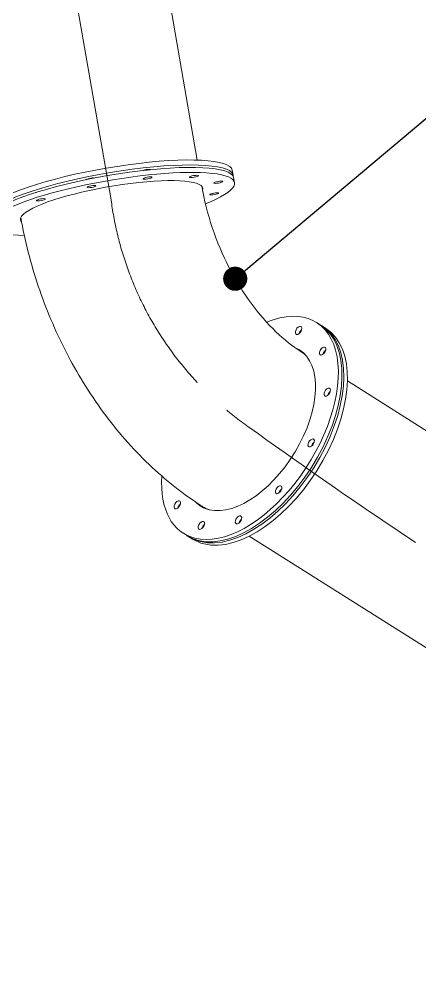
# Model space of a CAD drawing. Header units: inches. Extents: x -350577 to -266477, y -437959 to -377535.
# Drawn here: x -286831 to -286208, y -416727 to -415245 of the extents above; entities that cross this region are included whole.
import ezdxf

# ---------------------------------------------------------------- set-up
doc = ezdxf.new("R2010")
doc.units = ezdxf.units.IN
doc.header["$MEASUREMENT"] = 0
doc.linetypes.add('CENTER', pattern=[2, 1.25, -0.25, 0.25, -0.25])
doc.layers.add('CENTER       (itatec)', color=4, linetype='CENTER', lineweight=9)
doc.layers.add('ORGINAL (itatec)', color=3, linetype='Continuous', lineweight=9)
doc.styles.add('Geniso', font='geniso.shx', dxfattribs={"oblique": 15})
doc.dimstyles.new('scale 1b100', dxfattribs={"dimscale": 100, "dimtxt": 3, "dimasz": 2.5, "dimexe": 1, "dimexo": 1, "dimgap": 1, "dimtad": 1, "dimdec": 0, "dimzin": 0, "dimdsep": 46, "dimtxsty": 'Geniso', "dimcen": 0, "dimclrd": 1, "dimclre": 1, "dimclrt": 7, "dimadec": 0, "dimazin": 0, "dimtfac": 1, "dimtdec": 0, "dimtmove": 0, "dimatfit": 3, "dimfxl": 0.75, "dimtolj": 1, "dimtzin": 0, "dimarcsym": 0})

msp = doc.modelspace()

# ---------------------------------------------------------------- linework, layer by layer
at = {"layer": 'CENTER       (itatec)', "ltscale": 250}
msp.add_line((-286686.9, -415532), (-286966.5, -413924.9), dxfattribs=at)
msp.add_lwpolyline([(-285460.4, -416948.5), (-285460.4, -416662.2, 0.273113), (-285595.2, -416433.9, -0.029653), (-286472.2, -415879.6, -0.209082), (-286686.9, -415532)], format="xyb", dxfattribs=at)
at = {"layer": 'ORGINAL (itatec)', "extrusion": (-5.55112e-17, 0.816497, 0.57735)}
for p, q in [((-286554.1, -415463.9), (-286765.5, -414244.7)), ((-286499.6, -415479.6), (-286498.3, -415487.4)), ((-286497.6, -415491.2), (-286496.3, -415499)), ((-286368.8, -415716), (-286363.2, -415719.6)), ((-286360.4, -415721.4), (-286354.7, -415724.9)), ((-285806.8, -416131.6), (-286320.9, -415806.6)), ((-286575.6, -416043.2), (-286569.9, -416046.7)), ((-286567.1, -416048.5), (-286561.5, -416052.1)), ((-285959, -416372.5), (-286473.2, -416047.5))]:
    msp.add_line(p, q, dxfattribs=at)
at = {"layer": 'ORGINAL (itatec)'}
for centre, major_axis, ratio, start_param, end_param in [((-286690.3, -415512.7), (190.7, 33.1), 0.189196, 0, 2.772281), ((-286688.9, -415520.4), (190.7, 33.1), 0.189196, -0.05367, 2.772281), ((-286688.3, -415524.3), (190.7, 33.1), 0.189196, 0, 2.772281), ((-286686.9, -415532), (190.7, 33.1), 0.189196, -0.735643, 2.772281), ((-286686.9, -415532), (-190.7, -33.1), 0.189196, -0.369312, 0.747517), ((-286391.2, -415731.9), (-3.74, -5.92), 0.551644, -2.098445, -1.043148), ((-286472.2, -415879.6), (-76.7, -121.3), 0.551644, 0.1822, 3.240625), ((-286466.6, -415883.2), (76.7, 121.3), 0.551644, 0.042159, 0.113496), ((-286463.7, -415884.9), (76.7, 121.3), 0.551644, 0.063261, 0.117158), ((-286469.4, -415881.4), (76.1, 120.5), 0.551644, -0.145214, 0), ((-286458.1, -415888.5), (76.7, 121.3), 0.551644, 0.105561, 0.125816), ((-286461, -415886.6), (76.1, 120.5), 0.551644, 0.042069, 0.062803), ((-286353.8, -415763.8), (-3.74, -5.92), 0.551644, -2.098445, -1.043148), ((-286346.6, -415827.7), (-3.74, -5.92), 0.551644, -2.098445, -1.043148), ((-286371.6, -415906.5), (-3.74, -5.92), 0.551644, -2.098445, -1.043148), ((-286422, -415979), (-3.74, -5.92), 0.551644, -2.098445, -1.043148), ((-286579.4, -416002.5), (-3.74, -5.92), 0.551644, -2.098445, -1.043148), ((-286472.2, -415879.6), (-76.7, -121.3), 0.551644, -0.12861, 0.1822), ((-286466.6, -415883.2), (-76.7, -121.3), 0.551644, -0.120404, -0.042159), ((-286463.7, -415884.9), (-76.7, -121.3), 0.551644, -0.118562, -0.063261), ((-286469.4, -415881.4), (-76.1, -120.5), 0.551644, 0, 0.145214), ((-286458.1, -415888.5), (-76.7, -121.3), 0.551644, -0.125816, -0.105561), ((-286461, -415886.6), (-76.1, -120.5), 0.551644, -0.062803, -0.042069), ((-286542, -416034.4), (-3.74, -5.92), 0.551644, -2.098445, -1.043148), ((-286484.4, -416025.9), (-3.74, -5.92), 0.551644, -2.098445, -1.043148)]:
    msp.add_ellipse(centre, major_axis=major_axis, ratio=ratio, start_param=start_param, end_param=end_param, dxfattribs=at)
at = {"layer": 'ORGINAL (itatec)', "extrusion": (-2.40131e-16, 1.14149e-15, -1)}
msp.add_ellipse((-286633.3, -415480.1), major_axis=(6.9, 1.2), ratio=0.189196, start_param=-2.386522, end_param=-0.09514, dxfattribs=at)
at = {"layer": 'ORGINAL (itatec)', "extrusion": (-9.67484e-18, 7.87069e-16, -1)}
msp.add_ellipse((-286686.9, -415532), major_axis=(-141.4, -24.5), ratio=0.189196, start_param=0.369312, end_param=3.256052, dxfattribs=at)
at = {"layer": 'ORGINAL (itatec)', "extrusion": (-8.9525e-17, 4.35193e-16, -1)}
msp.add_ellipse((-286720.3, -415493.4), major_axis=(-6.9, -1.2), ratio=0.189196, start_param=0.128631, end_param=2.737701, dxfattribs=at)
at = {"layer": 'ORGINAL (itatec)', "extrusion": (-1.93439e-19, 7.32374e-16, -1)}
for centre in [(-286631.3, -415491.8), (-286521.3, -415498.3), (-286796.9, -415525.5)]:
    msp.add_ellipse(centre, major_axis=(-6.9, -1.2), ratio=0.189196, start_param=-2.772281, end_param=3.510904, dxfattribs=at)
at = {"layer": 'ORGINAL (itatec)', "extrusion": (-2.44452e-17, 9.53526e-16, -1)}
for centre in [(-286559.2, -415489.3), (-286718.3, -415505)]:
    msp.add_ellipse(centre, major_axis=(-6.9, -1.2), ratio=0.189196, start_param=-2.772281, end_param=3.510904, dxfattribs=at)
at = {"layer": 'ORGINAL (itatec)', "extrusion": (-8.13336e-17, 1.2817e-15, -1)}
msp.add_ellipse((-286798.9, -415513.9), major_axis=(-6.9, -1.2), ratio=0.189196, start_param=0.378145, end_param=1.546574, dxfattribs=at)
at = {"layer": 'ORGINAL (itatec)', "extrusion": (-2.22522e-17, 6.15872e-16, -1)}
msp.add_ellipse((-286527.8, -415516.3), major_axis=(-6.9, -1.2), ratio=0.189196, start_param=-2.772281, end_param=3.510904, dxfattribs=at)
at = {"layer": 'ORGINAL (itatec)', "extrusion": (-5.48889e-17, 7.22892e-16, -1)}
msp.add_ellipse((-286686.9, -415532), major_axis=(-141.4, -24.5), ratio=0.189196, start_param=-0.120358, end_param=0.369312, dxfattribs=at)
at = {"layer": 'ORGINAL (itatec)', "extrusion": (1.18631e-16, 1.87698e-16, -1)}
msp.add_ellipse((-286472.2, -415879.6), major_axis=(103.4, 163.6), ratio=0.551644, start_param=-0.663169, end_param=2.959393, dxfattribs=at)
at = {"layer": 'ORGINAL (itatec)', "extrusion": (2.76671e-16, 2.21423e-17, -1)}
for centre in [(-286466.6, -415883.2), (-286458.1, -415888.5)]:
    msp.add_ellipse(centre, major_axis=(103.4, 163.6), ratio=0.551644, start_param=0, end_param=2.959393, dxfattribs=at)
at = {"layer": 'ORGINAL (itatec)', "extrusion": (5.93155e-17, 9.38489e-17, -1)}
msp.add_ellipse((-286463.7, -415884.9), major_axis=(103.4, 163.6), ratio=0.551644, start_param=-0.015628, end_param=2.959393, dxfattribs=at)
at = {"layer": 'ORGINAL (itatec)', "extrusion": (2.47822e-17, 2.47013e-16, -1)}
msp.add_ellipse((-286396.8, -415728.3), major_axis=(-3.74, -5.92), ratio=0.551644, start_param=-3.323792, end_param=2.959393, dxfattribs=at)
at = {"layer": 'ORGINAL (itatec)', "extrusion": (2.59404e-16, 9.87245e-17, -1)}
for centre in [(-286359.4, -415760.3), (-286377.2, -415903), (-286585, -415998.9), (-286490, -416022.3), (-286547.6, -416030.9)]:
    msp.add_ellipse(centre, major_axis=(-3.74, -5.92), ratio=0.551644, start_param=-3.323792, end_param=2.959393, dxfattribs=at)
at = {"layer": 'ORGINAL (itatec)', "extrusion": (1.23911e-17, 1.23507e-16, -1)}
for centre in [(-286352.3, -415824.2), (-286427.7, -415975.5)]:
    msp.add_ellipse(centre, major_axis=(-3.74, -5.92), ratio=0.551644, start_param=-3.323792, end_param=2.959393, dxfattribs=at)
at = {"layer": 'ORGINAL (itatec)', "extrusion": (1.01364e-16, 2.6428e-16, -1)}
msp.add_ellipse((-286472.2, -415879.6), major_axis=(-103.4, -163.6), ratio=0.551644, start_param=-0.1822, end_param=0.789025, dxfattribs=at)
at = {"layer": 'ORGINAL (itatec)', "extrusion": (1.70431e-16, -4.20488e-17, -1)}
msp.add_ellipse((-286466.6, -415883.2), major_axis=(-103.4, -163.6), ratio=0.551644, start_param=-0.1822, end_param=0, dxfattribs=at)
at = {"layer": 'ORGINAL (itatec)', "extrusion": (2.89062e-16, 1.45649e-16, -1)}
msp.add_ellipse((-286463.7, -415884.9), major_axis=(-103.4, -163.6), ratio=0.551644, start_param=-0.1822, end_param=0.015628, dxfattribs=at)
at = {"layer": 'ORGINAL (itatec)', "extrusion": (2.1248e-16, 1.28382e-16, -1)}
msp.add_ellipse((-286458.1, -415888.5), major_axis=(-103.4, -163.6), ratio=0.551644, start_param=-0.1822, end_param=0, dxfattribs=at)
at = {"layer": 'ORGINAL (itatec)'}
for points, knots in [([(-286393.3, -415760.9), (-286405.6, -415753.1), (-286418.8, -415742.9), (-286445, -415717.8), (-286458, -415702.9), (-286482.6, -415669.5), (-286494.2, -415650.9), (-286514.6, -415611.2), (-286523.5, -415590.2), (-286537.8, -415547.5), (-286543.3, -415525.8), (-286547.1, -415504.5)], [2.43646, 2.43646, 2.43646, 2.43646, 2.658379, 2.658379, 2.880298, 2.880298, 3.102217, 3.102217, 3.324136, 3.324136, 3.543071, 3.543071, 3.543071, 3.543071]), ([(-286545.5, -416001.8), (-286575.3, -415983), (-286603.1, -415960.9), (-286654.7, -415911.6), (-286678.5, -415884.3), (-286721.5, -415825.6), (-286740.9, -415794.3), (-286774.6, -415728.8), (-286789.1, -415694.6), (-286812.5, -415624.7), (-286821.6, -415589.1), (-286827.9, -415553.2)], [2.43646, 2.43646, 2.43646, 2.43646, 2.658379, 2.658379, 2.880298, 2.880298, 3.102217, 3.102217, 3.324136, 3.324136, 3.54428, 3.54428, 3.54428, 3.54428])]:
    msp.add_open_spline(points, degree=3, knots=knots, dxfattribs=at)

# ---------------------------------------------------------------- leaders
msp.add_leader([(-286495.1, -415648.1), (-285894.8, -415143.4), (-285566.2, -415143.4)], dimstyle='scale 1b100', override={"dimasz": 1.5, "dimldrblk": 'DotSmall'}, dxfattribs=at)

doc.saveas('drawing.dxf')
